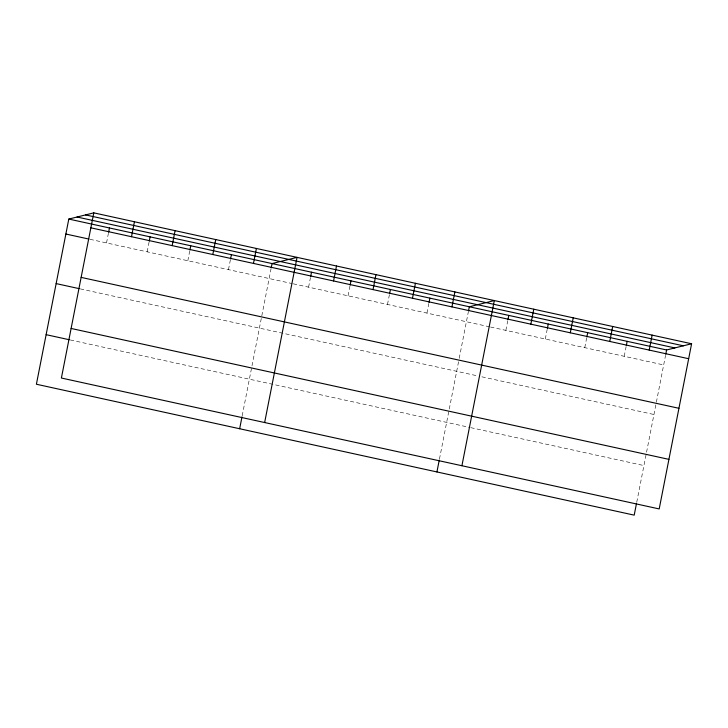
<?xml version="1.0" encoding="UTF-8"?>
<svg xmlns="http://www.w3.org/2000/svg" width="728" height="728" viewBox="0 0 728 728"><rect width="100%" height="100%" fill="white"/><g stroke="black" fill="none" stroke-linecap="round" stroke-linejoin="round"><path stroke-width="0.55" stroke-dasharray="3.64 2.73" d="M106.525 242.924L108.408 233.306M147.174 251.833L149.058 242.215M187.824 260.733L189.708 251.114M228.474 269.633L230.357 260.014M242.187 415.815L271.007 268.914M308.581 287.178L310.465 277.559M348.029 295.814L349.922 286.195M387.487 304.459L389.38 294.84M426.945 313.095L428.828 303.476M439.466 459.013L449.049 410.164M449.267 409.054L459.004 359.45M459.213 358.376L468.286 312.112M505.851 330.376L507.744 320.757M545.308 339.011L547.192 329.393M584.766 347.656L586.65 338.038M624.224 356.292L626.107 346.674M636.745 502.211L665.565 355.319M90.044 239.321L292.137 283.574M293.238 283.811L489.416 326.772M490.508 327.018L663.672 364.937M80.317 288.889L477.495 375.866M481.881 376.822L653.953 414.505M70.297 339.958L469.669 427.418M470.77 427.654L643.934 465.574"/><path stroke-width="1.09" d="M93.794 212.858L61.389 378.032L659.195 508.936L691.6 343.762L93.794 212.858L68.805 219.064L36.4 384.238L634.206 515.142L636.527 503.294M108.618 232.241L109.455 227.964M131.513 236.718L134.443 221.758M149.267 241.141L150.105 236.864M172.163 245.618L175.093 230.658M189.917 250.041L190.754 245.773M212.813 254.527L215.743 239.558M230.567 258.95L231.404 254.673M253.462 263.427L256.402 248.466M239.658 428.746L241.978 416.889M271.216 267.849L272.063 263.572L297.051 257.366L264.646 422.54M310.674 276.485L311.511 272.217M333.57 280.963L336.5 266.002M350.132 285.13L350.969 280.853M373.027 289.608L375.957 274.647M389.589 293.766L390.426 289.489M412.476 298.243L415.415 283.283M429.038 302.411L429.884 298.134M451.933 306.888L454.873 291.928M436.927 471.944L439.257 460.087M468.495 311.047L469.333 306.77L494.321 300.564L461.916 465.738M507.953 319.683L508.79 315.415M530.849 324.169L533.779 309.2M547.41 328.328L548.248 324.051M570.297 332.805L573.236 317.845M586.859 336.964L587.696 332.696M609.755 341.45L612.694 326.481M626.317 345.609L627.154 341.332M649.212 350.086L652.142 335.126M665.774 354.245L666.611 349.968L691.6 343.762M85.549 214.906L683.355 345.809M77.05 217.017L674.856 347.92M68.805 219.064L666.611 349.968M90.864 227.819L688.661 358.722M65.866 234.025L88.943 239.075M81.136 277.386L678.942 408.299M56.147 283.592L79.216 288.652M71.117 328.455L668.923 459.368M46.128 334.671L69.196 339.721"/></g></svg>
